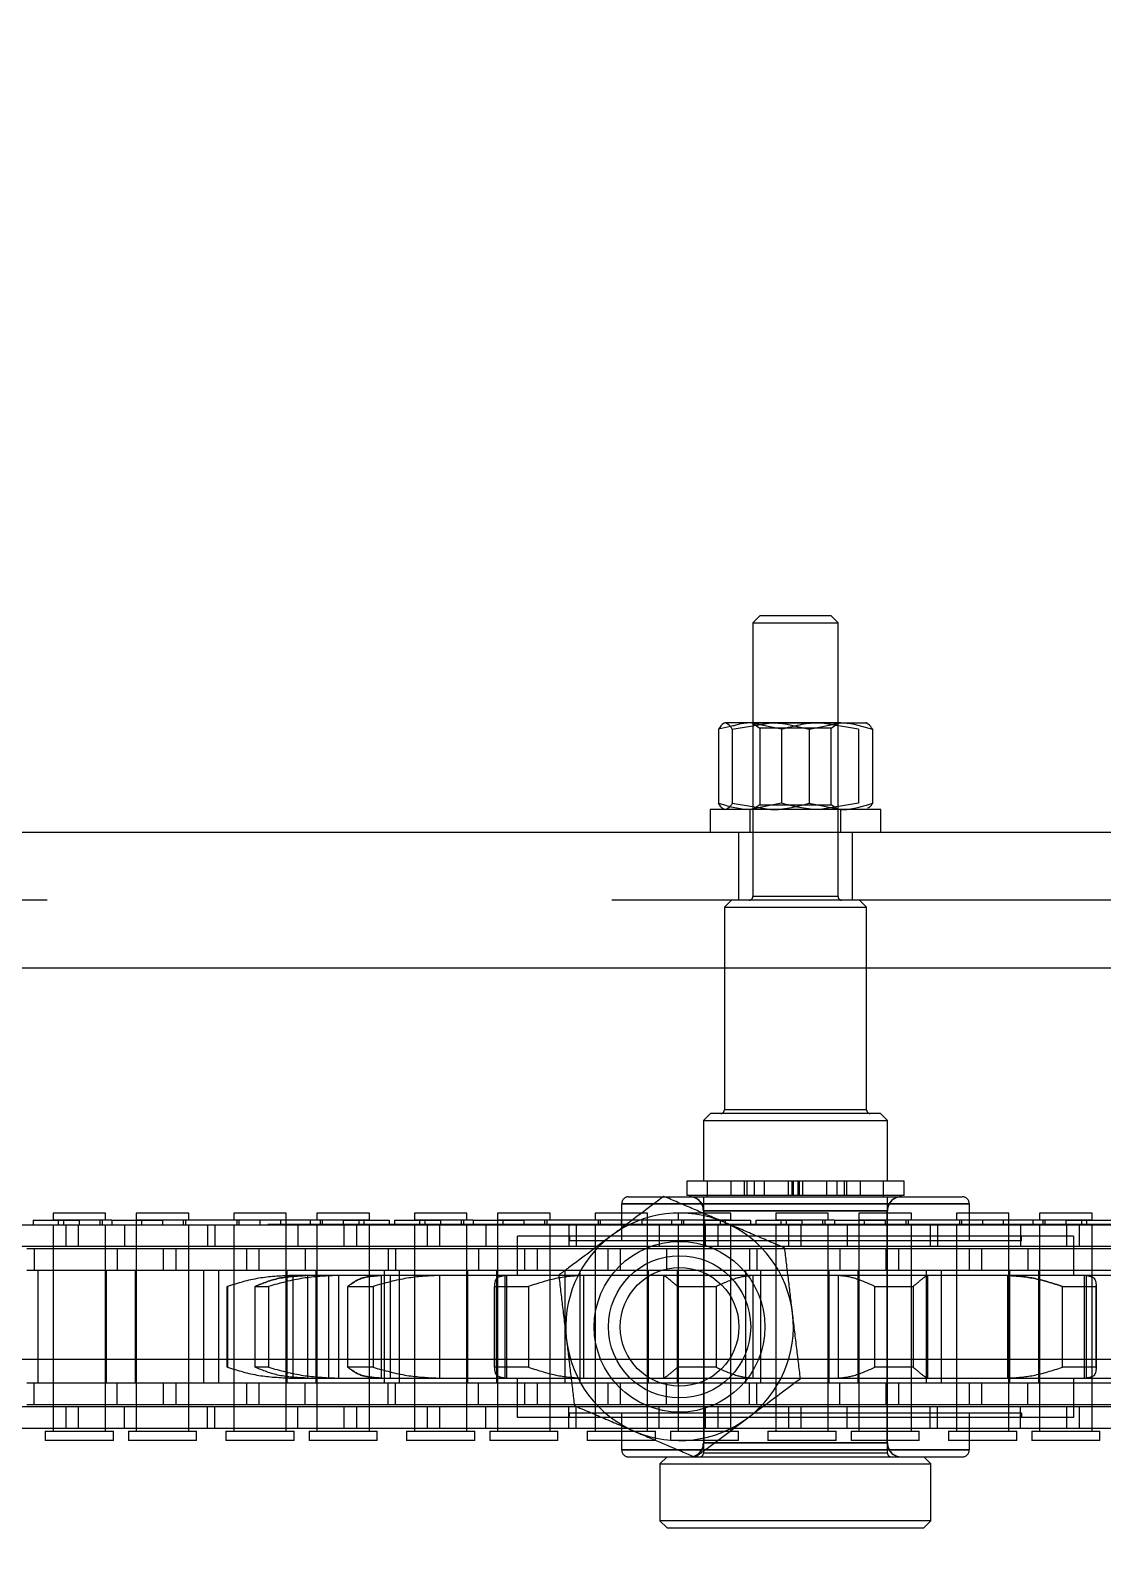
# Model space of a CAD drawing. Header units: metres. Extents: x 0 to 21025, y 0 to 14850.
# Drawn here: x 5705.9 to 5781.3, y 9285.2 to 9392.5 of the extents above; entities that cross this region are included whole.
import ezdxf

# ---------------------------------------------------------------- set-up
doc = ezdxf.new("R2010")
doc.units = ezdxf.units.M
doc.header["$LTSCALE"] = 25
doc.linetypes.add('HIDDEN2', pattern=[4.7625, 3.175, -1.5875])
for name, color, linetype in [('SL1', 8, 'Continuous'), ('SL4', 4, 'Continuous'), ('ST1', 7, 'HIDDEN2')]:
    doc.layers.add(name, color=color, linetype=linetype)

msp = doc.modelspace()

# ---------------------------------------------------------------- linework, layer by layer
at = {"layer": 'SL1'}
for radius, start, end in [(1215.5, 107.106787, 166.785047), (1170.7, 106.690475, 164.690823), (1164.35, 106.913784, 164.513299), (1158.35, 107.10294, 164.435358)]:
    msp.add_arc((6782.517, 8419.394), radius, start, end, dxfattribs=at)
at = {"layer": 'SL4'}
for p, q in [((5757.174, 9351.384), (5756.674, 9350.884)), ((5762.174, 9351.384), (5757.174, 9351.384)), ((5762.674, 9350.884), (5762.174, 9351.384)), ((5756.674, 9350.884), (5756.674, 9343.849)), ((5756.674, 9350.884), (5762.674, 9350.884)), ((5762.674, 9343.849), (5762.674, 9350.884)), ((5754.674, 9343.849), (5754.602, 9343.807)), ((5757.94, 9343.849), (5754.746, 9343.849)), ((5755.232, 9343.402), (5757.94, 9343.849)), ((5762.868, 9343.849), (5757.94, 9343.849)), ((5760.647, 9343.402), (5762.868, 9343.849)), ((5762.868, 9343.849), (5764.67, 9343.849)), ((5764.747, 9343.807), (5764.674, 9343.849)), ((5755.113, 9343.586), (5754.259, 9343.402)), ((5754.259, 9343.402), (5754.259, 9338.195)), ((5755.232, 9343.402), (5755.232, 9338.195)), ((5760.647, 9343.402), (5760.647, 9338.195)), ((5765.089, 9343.402), (5765.089, 9338.195)), ((5753.674, 9337.749), (5753.674, 9336.149)), ((5753.76, 9337.749), (5753.674, 9337.749)), ((5765.674, 9337.749), (5753.76, 9337.749)), ((5754.602, 9337.79), (5754.674, 9337.749)), ((5755.232, 9338.195), (5757.94, 9337.749)), ((5760.647, 9338.195), (5762.868, 9337.749)), ((5765.674, 9336.149), (5765.674, 9337.749)), ((6490.517, 9336.149), (5540.514, 9336.149)), ((5540.514, 9326.624), (6330.277, 9326.624))]:
    msp.add_line(p, q, dxfattribs=at)
for points, knots in [([(5754.746, 9343.849), (5754.701, 9343.842), (5754.537, 9343.817), (5754.376, 9343.577), (5754.259, 9343.402)], [0, 0, 0, 0, 0.2686336, 1, 1, 1, 1]), ([(5755.232, 9343.402), (5755.191, 9343.469), (5755.033, 9343.731), (5754.868, 9343.799), (5754.746, 9343.849)], [0, 0, 0, 0, 0.2575513, 1, 1, 1, 1]), ([(5757.94, 9343.849), (5758.004, 9343.848), (5758.918, 9343.842), (5759.814, 9343.614), (5760.647, 9343.402)], [0, 0, 0, 0, 0.07020058, 1, 1, 1, 1]), ([(5762.868, 9343.849), (5762.921, 9343.848), (5763.671, 9343.842), (5764.406, 9343.614), (5765.089, 9343.402)], [0, 0, 0, 0, 0.0702006, 1, 1, 1, 1]), ([(5765.089, 9343.402), (5765.048, 9343.469), (5764.89, 9343.731), (5764.725, 9343.799), (5764.603, 9343.849)], [0, 0, 0, 0, 0.2575513, 1, 1, 1, 1]), ([(5754.746, 9337.749), (5754.701, 9337.755), (5754.537, 9337.78), (5754.376, 9338.02), (5754.259, 9338.195)], [0, 0, 0, 0, 0.2686336, 1, 1, 1, 1]), ([(5755.232, 9338.195), (5755.191, 9338.128), (5755.033, 9337.866), (5754.868, 9337.799), (5754.746, 9337.749)], [0, 0, 0, 0, 0.2575513, 1, 1, 1, 1]), ([(5757.94, 9337.749), (5758.004, 9337.749), (5758.918, 9337.755), (5759.814, 9337.983), (5760.647, 9338.195)], [0, 0, 0, 0, 0.0702006, 1, 1, 1, 1]), ([(5762.868, 9337.749), (5762.921, 9337.749), (5763.671, 9337.755), (5764.406, 9337.983), (5765.089, 9338.195)], [0, 0, 0, 0, 0.0702006, 1, 1, 1, 1]), ([(5765.089, 9338.195), (5765.048, 9338.126), (5764.935, 9337.934), (5764.818, 9337.881), (5764.743, 9337.848)], [0, 0, 0, 0, 0.3606833, 1, 1, 1, 1])]:
    msp.add_open_spline(points, degree=3, knots=knots, dxfattribs=at)
at = {"layer": 'ST1'}
for p, q in [((5758.701, 9343.402), (5756.48, 9343.849)), ((5756.674, 9343.849), (5756.674, 9331.634)), ((5756.674, 9343.849), (5756.674, 9343.823)), ((5756.717, 9343.823), (5756.674, 9343.823)), ((5756.674, 9343.823), (5757.174, 9343.473)), ((5762.674, 9343.823), (5756.717, 9343.823)), ((5764.116, 9343.402), (5761.409, 9343.849)), ((5762.174, 9343.473), (5762.674, 9343.823)), ((5762.674, 9331.634), (5762.674, 9343.849)), ((5762.674, 9343.823), (5762.674, 9343.849)), ((5762.174, 9343.473), (5757.174, 9343.473)), ((5757.174, 9343.473), (5757.174, 9338.099)), ((5758.701, 9343.402), (5758.701, 9338.195)), ((5762.174, 9338.099), (5762.174, 9343.473)), ((5764.116, 9343.402), (5764.116, 9338.195)), ((5756.474, 9337.749), (5756.474, 9336.149)), ((5758.701, 9338.195), (5756.48, 9337.749)), ((5757.174, 9338.099), (5756.674, 9337.749)), ((5757.174, 9338.099), (5762.174, 9338.099)), ((5764.116, 9338.195), (5761.409, 9337.749)), ((5762.674, 9337.749), (5762.174, 9338.099)), ((5762.874, 9336.149), (5762.874, 9337.749)), ((5755.674, 9336.149), (5755.674, 9331.386)), ((5763.674, 9331.386), (5763.674, 9336.149)), ((6540.514, 9331.386), (5540.514, 9331.386)), ((5755.174, 9331.384), (5754.674, 9330.884)), ((5754.674, 9330.884), (5764.674, 9330.884)), ((5754.674, 9330.884), (5754.674, 9316.634)), ((5764.174, 9331.384), (5755.174, 9331.384)), ((5762.674, 9331.634), (5756.674, 9331.634)), ((5764.674, 9330.884), (5764.174, 9331.384)), ((5764.674, 9316.634), (5764.674, 9330.884)), ((5540.514, 9326.624), (6330.277, 9326.624)), ((5753.699, 9316.384), (5753.199, 9315.884)), ((5753.199, 9315.884), (5766.149, 9315.884)), ((5753.199, 9315.884), (5753.199, 9311.629)), ((5765.649, 9316.384), (5753.699, 9316.384)), ((5764.674, 9316.634), (5754.721, 9316.634)), ((5766.149, 9315.884), (5765.649, 9316.384)), ((5766.149, 9311.629), (5766.149, 9315.884)), ((5767.318, 9311.629), (5752.031, 9311.629)), ((5752.031, 9311.629), (5752.031, 9310.629)), ((5753.474, 9311.629), (5753.474, 9310.529)), ((5753.474, 9311.629), (5753.474, 9310.629)), ((5755.127, 9311.629), (5755.127, 9310.629)), ((5756.078, 9311.629), (5756.078, 9310.629)), ((5756.253, 9311.629), (5756.253, 9310.629)), ((5756.77, 9311.629), (5756.77, 9310.629)), ((5757.474, 9311.629), (5757.474, 9310.629)), ((5759.174, 9310.629), (5759.174, 9311.629)), ((5759.424, 9311.629), (5759.424, 9310.629)), ((5759.513, 9311.629), (5759.513, 9310.629)), ((5759.836, 9311.629), (5759.836, 9310.629)), ((5759.924, 9311.629), (5759.924, 9310.629)), ((5760.174, 9311.629), (5760.174, 9310.629)), ((5761.874, 9310.629), (5761.874, 9311.629)), ((5762.578, 9311.629), (5762.578, 9310.629)), ((5763.095, 9311.629), (5763.095, 9310.629)), ((5763.27, 9311.629), (5763.27, 9310.629)), ((5764.221, 9311.629), (5764.221, 9310.629)), ((5765.874, 9310.529), (5765.874, 9311.629)), ((5765.874, 9310.629), (5765.874, 9311.629)), ((5767.318, 9310.629), (5767.318, 9311.629)), ((5747.948, 9310.529), (5771.401, 9310.529)), ((5767.318, 9310.629), (5752.031, 9310.629)), ((5753.199, 9310.529), (5753.199, 9292.489)), ((5766.149, 9292.489), (5766.149, 9310.529)), ((5711.174, 9309.384), (5707.484, 9309.384)), ((5707.484, 9309.384), (5707.484, 9308.91)), ((5711.174, 9308.91), (5711.174, 9309.384)), ((5717.022, 9309.384), (5713.332, 9309.384)), ((5713.332, 9309.384), (5713.332, 9308.91)), ((5717.022, 9308.91), (5717.022, 9309.384)), ((5723.874, 9309.384), (5720.184, 9309.384)), ((5720.184, 9309.384), (5720.184, 9308.91)), ((5723.874, 9308.91), (5723.874, 9309.384)), ((5729.722, 9309.384), (5726.032, 9309.384)), ((5726.032, 9309.384), (5726.032, 9308.91)), ((5729.722, 9308.91), (5729.722, 9309.384)), ((5736.573, 9309.384), (5732.883, 9309.384)), ((5732.883, 9309.384), (5732.883, 9308.91)), ((5736.573, 9308.91), (5736.573, 9309.384)), ((5742.422, 9309.384), (5738.732, 9309.384)), ((5738.732, 9309.384), (5738.732, 9308.91)), ((5742.422, 9308.91), (5742.422, 9309.384)), ((5749.273, 9309.384), (5745.583, 9309.384)), ((5745.583, 9309.384), (5745.583, 9308.91)), ((5747.459, 9307.44), (5747.459, 9310.04)), ((5747.459, 9310.04), (5771.889, 9310.04)), ((5771.889, 9310.04), (5747.459, 9310.04)), ((5749.273, 9308.91), (5749.273, 9309.384)), ((5755.122, 9309.384), (5751.432, 9309.384)), ((5751.432, 9309.384), (5751.432, 9308.91)), ((5753.199, 9309.551), (5753.199, 9293.216)), ((5766.125, 9309.551), (5753.224, 9309.551)), ((5753.224, 9309.551), (5753.224, 9293.216)), ((5753.224, 9309.551), (5766.125, 9309.551)), ((5755.122, 9308.91), (5755.122, 9309.384)), ((5761.973, 9309.384), (5758.283, 9309.384)), ((5758.283, 9309.384), (5758.283, 9308.91)), ((5761.973, 9308.91), (5761.973, 9309.384)), ((5767.822, 9309.384), (5764.132, 9309.384)), ((5764.132, 9309.384), (5764.132, 9308.91)), ((5766.125, 9293.216), (5766.125, 9309.551)), ((5766.149, 9293.216), (5766.149, 9309.551)), ((5767.822, 9308.91), (5767.822, 9309.384)), ((5774.673, 9309.384), (5770.983, 9309.384)), ((5770.983, 9309.384), (5770.983, 9308.91)), ((5771.889, 9310.04), (5771.889, 9307.44)), ((5774.673, 9308.91), (5774.673, 9309.384)), ((5780.522, 9309.384), (5776.832, 9309.384)), ((5776.832, 9309.384), (5776.832, 9308.91)), ((5780.522, 9308.91), (5780.522, 9309.384)), ((5603.527, 9308.604), (6031.961, 9308.604)), ((5708.397, 9308.541), (5699.302, 9308.541)), ((5706.098, 9308.873), (5706.098, 9308.541)), ((5706.098, 9308.873), (5709.329, 9308.873)), ((5707.484, 9308.91), (5711.174, 9308.91)), ((5707.484, 9308.541), (5707.484, 9307.021)), ((5707.484, 9308.541), (5707.484, 9294.042)), ((5707.853, 9308.91), (5707.853, 9308.541)), ((5708.222, 9308.873), (5708.222, 9308.541)), ((5709.257, 9308.541), (5708.397, 9308.541)), ((5708.397, 9307.021), (5708.397, 9308.541)), ((5718.352, 9308.541), (5709.257, 9308.541)), ((5709.257, 9308.541), (5709.257, 9307.021)), ((5709.329, 9308.873), (5709.329, 9308.541)), ((5711.625, 9308.873), (5709.329, 9308.873)), ((5710.805, 9308.541), (5710.805, 9308.91)), ((5710.948, 9308.873), (5710.948, 9308.541)), ((5711.174, 9307.021), (5711.174, 9308.541)), ((5711.174, 9294.042), (5711.174, 9308.541)), ((5711.625, 9308.873), (5715.177, 9308.873)), ((5711.625, 9308.873), (5711.625, 9308.541)), ((5712.504, 9308.541), (5712.504, 9307.021)), ((5713.332, 9308.91), (5717.022, 9308.91)), ((5713.332, 9308.873), (5713.332, 9307.021)), ((5713.332, 9308.541), (5713.332, 9294.042)), ((5713.701, 9308.91), (5713.701, 9308.541)), ((5715.177, 9308.873), (5715.177, 9308.541)), ((5727.877, 9308.873), (5715.177, 9308.873)), ((5716.653, 9308.541), (5716.653, 9308.91)), ((5716.796, 9308.873), (5716.796, 9308.541)), ((5717.022, 9307.021), (5717.022, 9308.541)), ((5717.022, 9294.042), (5717.022, 9308.541)), ((5718.352, 9308.541), (5718.352, 9307.021)), ((5724.702, 9308.541), (5718.352, 9308.541)), ((5718.854, 9308.541), (5718.854, 9307.021)), ((5720.184, 9308.91), (5723.874, 9308.91)), ((5720.184, 9308.541), (5720.184, 9307.021)), ((5720.184, 9308.541), (5720.184, 9294.042)), ((5720.409, 9308.873), (5720.409, 9308.541)), ((5720.553, 9308.91), (5720.553, 9308.541)), ((5722.029, 9308.873), (5722.029, 9308.541)), ((5723.505, 9308.541), (5723.505, 9308.91)), ((5723.874, 9307.021), (5723.874, 9308.873)), ((5723.874, 9294.042), (5723.874, 9308.541)), ((5724.702, 9308.541), (5724.702, 9307.021)), ((5733.797, 9308.541), (5724.702, 9308.541)), ((5725.581, 9308.541), (5725.581, 9308.873)), ((5726.032, 9308.91), (5729.722, 9308.91)), ((5726.032, 9308.541), (5726.032, 9307.021)), ((5726.032, 9308.541), (5726.032, 9294.042)), ((5726.258, 9308.873), (5726.258, 9308.541)), ((5726.401, 9308.91), (5726.401, 9308.541)), ((5727.877, 9308.873), (5727.877, 9308.541)), ((5727.877, 9308.873), (5731.107, 9308.873)), ((5727.949, 9307.021), (5727.949, 9308.541)), ((5728.808, 9308.541), (5728.808, 9307.021)), ((5728.984, 9308.873), (5728.984, 9308.541)), ((5729.353, 9308.541), (5729.353, 9308.91)), ((5729.722, 9307.021), (5729.722, 9308.541)), ((5729.722, 9294.042), (5729.722, 9308.541)), ((5731.107, 9308.873), (5731.107, 9308.541)), ((5731.498, 9308.873), (5731.498, 9308.541)), ((5731.498, 9308.873), (5734.728, 9308.873)), ((5732.883, 9308.91), (5736.573, 9308.91)), ((5732.883, 9308.541), (5732.883, 9307.021)), ((5732.883, 9308.541), (5732.883, 9294.042)), ((5733.252, 9308.91), (5733.252, 9308.541)), ((5733.621, 9308.873), (5733.621, 9308.541)), ((5734.657, 9308.541), (5733.797, 9308.541)), ((5733.797, 9307.021), (5733.797, 9308.541)), ((5743.752, 9308.541), (5734.657, 9308.541)), ((5734.657, 9308.541), (5734.657, 9307.021)), ((5734.728, 9308.873), (5734.728, 9308.541)), ((5737.025, 9308.873), (5734.728, 9308.873)), ((5736.204, 9308.541), (5736.204, 9308.91)), ((5736.348, 9308.873), (5736.348, 9308.541)), ((5736.573, 9307.021), (5736.573, 9308.541)), ((5736.573, 9294.042), (5736.573, 9308.541)), ((5737.025, 9308.873), (5740.577, 9308.873)), ((5737.025, 9308.873), (5737.025, 9308.541)), ((5737.903, 9308.541), (5737.903, 9307.021)), ((5738.732, 9308.91), (5742.422, 9308.91)), ((5738.732, 9308.873), (5738.732, 9307.021)), ((5738.732, 9308.541), (5738.732, 9294.042)), ((5739.101, 9308.91), (5739.101, 9308.541)), ((5740.577, 9308.873), (5740.577, 9308.541)), ((5753.277, 9308.873), (5740.577, 9308.873)), ((5742.053, 9308.541), (5742.053, 9308.91)), ((5742.196, 9308.873), (5742.196, 9308.541)), ((5742.422, 9307.021), (5742.422, 9308.541)), ((5742.422, 9294.042), (5742.422, 9308.541)), ((5743.752, 9308.541), (5743.752, 9307.021)), ((5750.102, 9308.541), (5743.752, 9308.541)), ((5744.253, 9308.541), (5744.253, 9307.021)), ((5745.583, 9308.91), (5749.273, 9308.91)), ((5745.583, 9308.541), (5745.583, 9307.021)), ((5745.583, 9308.541), (5745.583, 9294.042)), ((5745.809, 9308.873), (5745.809, 9308.541)), ((5745.952, 9308.91), (5745.952, 9308.541)), ((5747.428, 9308.873), (5747.428, 9308.541)), ((5748.904, 9308.541), (5748.904, 9308.91)), ((5749.273, 9307.021), (5749.273, 9308.873)), ((5749.273, 9294.042), (5749.273, 9308.541)), ((5750.102, 9308.541), (5750.102, 9307.021)), ((5759.197, 9308.541), (5750.102, 9308.541)), ((5750.98, 9308.541), (5750.98, 9308.873)), ((5751.432, 9308.91), (5755.122, 9308.91)), ((5751.432, 9308.541), (5751.432, 9307.021)), ((5751.432, 9308.541), (5751.432, 9294.042)), ((5751.658, 9308.873), (5751.658, 9308.541)), ((5751.801, 9308.91), (5751.801, 9308.541)), ((5753.277, 9308.873), (5753.277, 9308.541)), ((5753.277, 9308.873), (5756.507, 9308.873)), ((5753.348, 9307.021), (5753.348, 9308.541)), ((5754.208, 9308.541), (5754.208, 9307.021)), ((5754.384, 9308.873), (5754.384, 9308.541)), ((5754.753, 9308.541), (5754.753, 9308.91)), ((5755.122, 9307.021), (5755.122, 9308.541)), ((5755.122, 9294.042), (5755.122, 9308.541)), ((5756.507, 9308.873), (5756.507, 9308.541)), ((5756.898, 9308.873), (5756.898, 9308.541)), ((5756.898, 9308.873), (5760.128, 9308.873)), ((5758.283, 9308.91), (5761.973, 9308.91)), ((5758.283, 9308.541), (5758.283, 9307.021)), ((5758.283, 9308.541), (5758.283, 9294.042)), ((5758.652, 9308.91), (5758.652, 9308.541)), ((5759.021, 9308.873), (5759.021, 9308.541)), ((5760.057, 9308.541), (5759.197, 9308.541)), ((5759.197, 9307.021), (5759.197, 9308.541)), ((5769.152, 9308.541), (5760.057, 9308.541)), ((5760.057, 9308.541), (5760.057, 9307.021)), ((5760.128, 9308.873), (5760.128, 9308.541)), ((5762.425, 9308.873), (5760.128, 9308.873)), ((5761.604, 9308.541), (5761.604, 9308.91)), ((5761.747, 9308.873), (5761.747, 9308.541)), ((5761.973, 9307.021), (5761.973, 9308.541)), ((5761.973, 9294.042), (5761.973, 9308.541)), ((5762.425, 9308.873), (5765.977, 9308.873)), ((5762.425, 9308.873), (5762.425, 9308.541)), ((5763.303, 9308.541), (5763.303, 9307.021)), ((5764.132, 9308.91), (5767.822, 9308.91)), ((5764.132, 9308.873), (5764.132, 9307.021)), ((5764.132, 9308.541), (5764.132, 9294.042)), ((5764.501, 9308.91), (5764.501, 9308.541)), ((5765.977, 9308.873), (5765.977, 9308.541)), ((5778.677, 9308.873), (5765.977, 9308.873)), ((5767.453, 9308.541), (5767.453, 9308.91)), ((5767.596, 9308.873), (5767.596, 9308.541)), ((5767.822, 9307.021), (5767.822, 9308.541)), ((5767.822, 9294.042), (5767.822, 9308.541)), ((5769.152, 9308.541), (5769.152, 9307.021)), ((5775.502, 9308.541), (5769.152, 9308.541)), ((5769.653, 9308.541), (5769.653, 9307.021)), ((5770.983, 9308.91), (5774.673, 9308.91)), ((5770.983, 9308.541), (5770.983, 9307.021)), ((5770.983, 9308.541), (5770.983, 9294.042)), ((5771.209, 9308.873), (5771.209, 9308.541)), ((5771.352, 9308.91), (5771.352, 9308.541)), ((5772.828, 9308.873), (5772.828, 9308.541)), ((5774.304, 9308.541), (5774.304, 9308.91)), ((5774.673, 9307.021), (5774.673, 9308.873)), ((5774.673, 9294.042), (5774.673, 9308.541)), ((5775.502, 9308.541), (5775.502, 9307.021)), ((5784.597, 9308.541), (5775.502, 9308.541)), ((5776.38, 9308.541), (5776.38, 9308.873)), ((5776.832, 9308.91), (5780.522, 9308.91)), ((5776.832, 9308.541), (5776.832, 9307.021)), ((5776.832, 9308.541), (5776.832, 9294.042)), ((5777.058, 9308.873), (5777.058, 9308.541)), ((5777.201, 9308.91), (5777.201, 9308.541)), ((5778.677, 9308.873), (5778.677, 9308.541)), ((5778.677, 9308.873), (5781.907, 9308.873)), ((5778.748, 9307.021), (5778.748, 9308.541)), ((5779.608, 9308.541), (5779.608, 9307.021)), ((5779.784, 9308.873), (5779.784, 9308.541)), ((5780.153, 9308.541), (5780.153, 9308.91)), ((5780.522, 9307.021), (5780.522, 9308.541)), ((5780.522, 9294.042), (5780.522, 9308.541)), ((5779.218, 9307.759), (5740.13, 9307.759)), ((5740.13, 9304.989), (5740.13, 9307.759)), ((5743.795, 9307.759), (5743.795, 9307.44)), ((5775.554, 9307.44), (5743.795, 9307.44)), ((5775.554, 9307.44), (5775.554, 9307.759)), ((5779.218, 9307.759), (5779.218, 9304.989)), ((5708.397, 9307.021), (5699.302, 9307.021)), ((5712.002, 9306.869), (5705.652, 9306.869)), ((5706.154, 9306.869), (5706.154, 9305.349)), ((5707.484, 9306.869), (5707.484, 9305.349)), ((5709.257, 9307.021), (5708.397, 9307.021)), ((5718.352, 9307.021), (5709.257, 9307.021)), ((5711.174, 9305.349), (5711.174, 9306.869)), ((5712.002, 9306.869), (5712.002, 9305.349)), ((5721.097, 9306.869), (5712.002, 9306.869)), ((5713.332, 9306.869), (5713.332, 9305.349)), ((5715.249, 9305.349), (5715.249, 9306.869)), ((5716.109, 9306.869), (5716.109, 9305.349)), ((5717.022, 9305.349), (5717.022, 9306.869)), ((5724.702, 9307.021), (5718.352, 9307.021)), ((5720.184, 9306.869), (5720.184, 9305.349)), ((5721.957, 9306.869), (5721.097, 9306.869)), ((5721.097, 9305.349), (5721.097, 9306.869)), ((5731.052, 9306.869), (5721.957, 9306.869)), ((5721.957, 9306.869), (5721.957, 9305.349)), ((5723.874, 9305.349), (5723.874, 9306.869)), ((5733.797, 9307.021), (5724.702, 9307.021)), ((5725.204, 9306.869), (5725.204, 9305.349)), ((5726.032, 9306.869), (5726.032, 9305.349)), ((5729.722, 9305.349), (5729.722, 9306.869)), ((5731.052, 9306.869), (5731.052, 9305.349)), ((5737.402, 9306.869), (5731.052, 9306.869)), ((5731.554, 9306.869), (5731.554, 9305.349)), ((5732.883, 9306.869), (5732.883, 9305.349)), ((5734.657, 9307.021), (5733.797, 9307.021)), ((5743.752, 9307.021), (5734.657, 9307.021)), ((5736.573, 9305.349), (5736.573, 9306.869)), ((5737.402, 9306.869), (5737.402, 9305.349)), ((5746.497, 9306.869), (5737.402, 9306.869)), ((5738.732, 9306.869), (5738.732, 9305.349)), ((5740.649, 9305.349), (5740.649, 9306.869)), ((5741.508, 9306.869), (5741.508, 9305.349)), ((5742.422, 9305.349), (5742.422, 9306.869)), ((5750.102, 9307.021), (5743.752, 9307.021)), ((5745.583, 9306.869), (5745.583, 9305.349)), ((5747.357, 9306.869), (5746.497, 9306.869)), ((5746.497, 9305.349), (5746.497, 9306.869)), ((5756.452, 9306.869), (5747.357, 9306.869)), ((5747.357, 9306.869), (5747.357, 9305.349)), ((5749.273, 9305.349), (5749.273, 9306.869)), ((5759.197, 9307.021), (5750.102, 9307.021)), ((5750.603, 9306.869), (5750.603, 9305.349)), ((5751.432, 9306.869), (5751.432, 9305.349)), ((5755.122, 9305.349), (5755.122, 9306.869)), ((5756.452, 9306.869), (5756.452, 9305.349)), ((5762.802, 9306.869), (5756.452, 9306.869)), ((5756.953, 9306.869), (5756.953, 9305.349)), ((5758.283, 9306.869), (5758.283, 9305.349)), ((5760.057, 9307.021), (5759.197, 9307.021)), ((5769.152, 9307.021), (5760.057, 9307.021)), ((5761.973, 9305.349), (5761.973, 9306.869)), ((5762.802, 9306.869), (5762.802, 9305.349)), ((5771.897, 9306.869), (5762.802, 9306.869)), ((5764.132, 9306.869), (5764.132, 9305.349)), ((5766.048, 9305.349), (5766.048, 9306.869)), ((5766.908, 9306.869), (5766.908, 9305.349)), ((5767.822, 9305.349), (5767.822, 9306.869)), ((5775.502, 9307.021), (5769.152, 9307.021)), ((5770.983, 9306.869), (5770.983, 9305.349)), ((5772.757, 9306.869), (5771.897, 9306.869)), ((5771.897, 9305.349), (5771.897, 9306.869)), ((5781.852, 9306.869), (5772.757, 9306.869)), ((5772.757, 9306.869), (5772.757, 9305.349)), ((5774.673, 9305.349), (5774.673, 9306.869)), ((5784.597, 9307.021), (5775.502, 9307.021)), ((5776.003, 9306.869), (5776.003, 9305.349)), ((5776.832, 9306.869), (5776.832, 9305.349)), ((5780.522, 9305.349), (5780.522, 9306.869)), ((5712.002, 9305.349), (5705.652, 9305.349)), ((5706.437, 9297.419), (5706.437, 9305.349)), ((5707.484, 9305.349), (5707.484, 9297.419)), ((5711.174, 9297.419), (5711.174, 9305.349)), ((5711.217, 9305.349), (5711.217, 9297.419)), ((5721.097, 9305.349), (5712.002, 9305.349)), ((5713.289, 9297.419), (5713.289, 9305.349)), ((5713.332, 9305.349), (5713.332, 9297.419)), ((5717.022, 9297.419), (5717.022, 9305.349)), ((5718.069, 9305.349), (5718.069, 9297.419)), ((5719.137, 9297.419), (5719.137, 9305.349)), ((5720.184, 9305.349), (5720.184, 9297.419)), ((5721.957, 9305.349), (5721.097, 9305.349)), ((5731.052, 9305.349), (5721.957, 9305.349)), ((5723.874, 9297.419), (5723.874, 9305.349)), ((5723.917, 9305.349), (5723.917, 9297.419)), ((5725.989, 9297.419), (5725.989, 9305.349)), ((5726.032, 9305.349), (5726.032, 9297.419)), ((5729.722, 9297.419), (5729.722, 9305.349)), ((5730.769, 9305.349), (5730.769, 9297.419)), ((5737.402, 9305.349), (5731.052, 9305.349)), ((5731.837, 9297.419), (5731.837, 9305.349)), ((5732.883, 9305.349), (5732.883, 9297.419)), ((5736.573, 9297.419), (5736.573, 9305.349)), ((5736.617, 9305.349), (5736.617, 9297.419)), ((5746.497, 9305.349), (5737.402, 9305.349)), ((5738.689, 9297.419), (5738.689, 9305.349)), ((5738.732, 9305.349), (5738.732, 9297.419)), ((5742.422, 9297.419), (5742.422, 9305.349)), ((5743.468, 9305.349), (5743.468, 9297.419)), ((5744.537, 9297.419), (5744.537, 9305.349)), ((5745.583, 9305.349), (5745.583, 9297.419)), ((5747.357, 9305.349), (5746.497, 9305.349)), ((5756.452, 9305.349), (5747.357, 9305.349)), ((5749.273, 9297.419), (5749.273, 9305.349)), ((5749.317, 9305.349), (5749.317, 9297.419)), ((5751.388, 9297.419), (5751.388, 9305.349)), ((5751.432, 9305.349), (5751.432, 9297.419)), ((5755.122, 9297.419), (5755.122, 9305.349)), ((5756.168, 9305.349), (5756.168, 9297.419)), ((5762.802, 9305.349), (5756.452, 9305.349)), ((5757.237, 9297.419), (5757.237, 9305.349)), ((5758.283, 9305.349), (5758.283, 9297.419)), ((5761.973, 9297.419), (5761.973, 9305.349)), ((5762.017, 9305.349), (5762.017, 9297.419)), ((5771.897, 9305.349), (5762.802, 9305.349)), ((5764.088, 9297.419), (5764.088, 9305.349)), ((5764.132, 9305.349), (5764.132, 9297.419)), ((5767.822, 9297.419), (5767.822, 9305.349)), ((5768.868, 9305.349), (5768.868, 9297.419)), ((5769.937, 9297.419), (5769.937, 9305.349)), ((5770.983, 9305.349), (5770.983, 9297.419)), ((5772.757, 9305.349), (5771.897, 9305.349)), ((5781.852, 9305.349), (5772.757, 9305.349)), ((5774.673, 9297.419), (5774.673, 9305.349)), ((5774.717, 9305.349), (5774.717, 9297.419)), ((5776.788, 9297.419), (5776.788, 9305.349)), ((5776.832, 9305.349), (5776.832, 9297.419)), ((5780.522, 9297.419), (5780.522, 9305.349)), ((5719.734, 9304.227), (5719.758, 9304.227)), ((5719.734, 9298.541), (5719.734, 9304.227)), ((5719.758, 9304.227), (5719.758, 9298.541)), ((5721.696, 9304.227), (5722.634, 9304.227)), ((5721.696, 9298.541), (5721.696, 9304.227)), ((5722.634, 9304.227), (5722.634, 9298.541)), ((5723.587, 9304.98), (5724.067, 9304.989)), ((5724.208, 9304.989), (5724.067, 9304.989)), ((5724.334, 9304.989), (5724.208, 9304.989)), ((5724.334, 9304.989), (5724.334, 9297.779)), ((5725.264, 9304.989), (5724.334, 9304.989)), ((5727.429, 9304.989), (5725.264, 9304.989)), ((5725.373, 9304.989), (5725.373, 9297.779)), ((5726.871, 9297.779), (5726.871, 9304.989)), ((5727.557, 9304.989), (5727.429, 9304.989)), ((5727.557, 9304.989), (5727.557, 9297.779)), ((5730.471, 9304.989), (5727.557, 9304.989)), ((5728.215, 9304.227), (5729.978, 9304.227)), ((5728.215, 9298.541), (5728.215, 9304.227)), ((5729.978, 9304.227), (5729.978, 9298.541)), ((5734.54, 9304.989), (5730.471, 9304.989)), ((5730.549, 9304.989), (5730.549, 9297.779)), ((5731.218, 9297.779), (5731.218, 9304.989)), ((5734.655, 9304.989), (5734.54, 9304.989)), ((5734.655, 9304.989), (5734.655, 9297.779)), ((5739.2, 9304.989), (5734.655, 9304.989)), ((5738.526, 9304.284), (5738.526, 9298.483)), ((5738.528, 9304.227), (5740.904, 9304.227)), ((5738.528, 9298.541), (5738.528, 9304.227)), ((5744.682, 9304.989), (5739.2, 9304.989)), ((5739.238, 9304.989), (5739.238, 9297.779)), ((5739.388, 9297.779), (5739.388, 9304.989)), ((5740.904, 9304.227), (5740.904, 9298.541)), ((5744.77, 9304.989), (5744.682, 9304.989)), ((5744.77, 9304.989), (5744.77, 9297.779)), ((5750.392, 9304.989), (5744.77, 9304.989)), ((5750.392, 9304.989), (5750.392, 9297.779)), ((5750.399, 9304.989), (5750.392, 9304.989)), ((5756.632, 9304.989), (5750.399, 9304.989)), ((5751.392, 9304.227), (5754.093, 9304.227)), ((5751.392, 9298.541), (5751.392, 9304.227)), ((5754.093, 9304.227), (5754.093, 9298.541)), ((5756.682, 9304.989), (5756.632, 9304.989)), ((5756.682, 9304.989), (5756.682, 9297.779)), ((5762.666, 9304.989), (5756.682, 9304.989)), ((5762.666, 9304.989), (5762.666, 9297.779)), ((5762.716, 9304.989), (5762.666, 9304.989)), ((5768.95, 9304.989), (5762.716, 9304.989)), ((5765.255, 9298.541), (5765.255, 9304.227)), ((5765.255, 9304.227), (5767.956, 9304.227)), ((5767.956, 9304.227), (5767.956, 9298.541)), ((5768.956, 9304.989), (5768.95, 9304.989)), ((5768.956, 9304.989), (5768.956, 9297.779)), ((5774.579, 9304.989), (5768.956, 9304.989)), ((5774.579, 9304.989), (5774.579, 9297.779)), ((5774.667, 9304.989), (5774.579, 9304.989)), ((5780.148, 9304.989), (5774.667, 9304.989)), ((5778.445, 9304.227), (5780.82, 9304.227)), ((5778.445, 9298.541), (5778.445, 9304.227)), ((5779.96, 9304.989), (5779.96, 9297.779)), ((5780.11, 9304.989), (5780.11, 9297.779)), ((5784.694, 9304.989), (5780.148, 9304.989)), ((5780.82, 9304.227), (5780.82, 9298.541)), ((5780.822, 9298.483), (5780.822, 9304.284)), ((6020.819, 9299.079), (5603.527, 9299.079)), ((5719.758, 9298.541), (5719.734, 9298.541)), ((5722.634, 9298.541), (5721.696, 9298.541)), ((5724.067, 9297.779), (5724.208, 9297.779)), ((5724.208, 9297.779), (5724.334, 9297.779)), ((5724.334, 9297.779), (5725.264, 9297.779)), ((5725.264, 9297.779), (5727.429, 9297.779)), ((5727.429, 9297.779), (5727.557, 9297.779)), ((5727.557, 9297.779), (5730.471, 9297.779)), ((5729.978, 9298.541), (5728.215, 9298.541)), ((5730.471, 9297.779), (5734.54, 9297.779)), ((5734.54, 9297.779), (5734.655, 9297.779)), ((5734.655, 9297.779), (5739.2, 9297.779)), ((5740.904, 9298.541), (5738.528, 9298.541)), ((5739.2, 9297.779), (5744.682, 9297.779)), ((5740.13, 9295.009), (5740.13, 9297.779)), ((5744.682, 9297.779), (5744.77, 9297.779)), ((5744.77, 9297.779), (5750.392, 9297.779)), ((5750.392, 9297.779), (5750.399, 9297.779)), ((5750.399, 9297.779), (5756.632, 9297.779)), ((5754.093, 9298.541), (5751.392, 9298.541)), ((5756.632, 9297.779), (5756.682, 9297.779)), ((5756.682, 9297.779), (5762.666, 9297.779)), ((5762.666, 9297.779), (5762.716, 9297.779)), ((5762.716, 9297.779), (5768.95, 9297.779)), ((5767.956, 9298.541), (5765.255, 9298.541)), ((5768.95, 9297.779), (5768.956, 9297.779)), ((5768.956, 9297.779), (5774.579, 9297.779)), ((5774.579, 9297.779), (5774.667, 9297.779)), ((5774.667, 9297.779), (5780.148, 9297.779)), ((5780.82, 9298.541), (5778.445, 9298.541)), ((5779.218, 9297.779), (5779.218, 9295.009)), ((5780.148, 9297.779), (5784.694, 9297.779)), ((5712.002, 9297.419), (5705.652, 9297.419)), ((5706.154, 9295.899), (5706.154, 9297.419)), ((5707.484, 9297.419), (5707.484, 9295.899)), ((5711.174, 9295.899), (5711.174, 9297.419)), ((5712.002, 9295.899), (5712.002, 9297.419)), ((5721.097, 9297.419), (5712.002, 9297.419)), ((5713.332, 9297.419), (5713.332, 9295.899)), ((5715.249, 9295.899), (5715.249, 9297.419)), ((5716.109, 9297.419), (5716.109, 9295.899)), ((5717.022, 9295.899), (5717.022, 9297.419)), ((5720.184, 9297.419), (5720.184, 9295.899)), ((5721.957, 9297.419), (5721.097, 9297.419)), ((5721.097, 9295.899), (5721.097, 9297.419)), ((5731.052, 9297.419), (5721.957, 9297.419)), ((5721.957, 9297.419), (5721.957, 9295.899)), ((5723.874, 9295.899), (5723.874, 9297.419)), ((5725.204, 9295.899), (5725.204, 9297.419)), ((5726.032, 9297.419), (5726.032, 9295.899)), ((5729.722, 9295.899), (5729.722, 9297.419)), ((5731.052, 9295.899), (5731.052, 9297.419)), ((5737.402, 9297.419), (5731.052, 9297.419)), ((5731.554, 9295.899), (5731.554, 9297.419)), ((5732.883, 9297.419), (5732.883, 9295.899)), ((5736.573, 9295.899), (5736.573, 9297.419)), ((5737.402, 9295.899), (5737.402, 9297.419)), ((5746.497, 9297.419), (5737.402, 9297.419)), ((5738.732, 9297.419), (5738.732, 9295.899)), ((5740.649, 9295.899), (5740.649, 9297.419)), ((5741.508, 9297.419), (5741.508, 9295.899)), ((5742.422, 9295.899), (5742.422, 9297.419)), ((5745.583, 9297.419), (5745.583, 9295.899)), ((5747.357, 9297.419), (5746.497, 9297.419)), ((5746.497, 9295.899), (5746.497, 9297.419)), ((5756.452, 9297.419), (5747.357, 9297.419)), ((5747.357, 9297.419), (5747.357, 9295.899)), ((5749.273, 9295.899), (5749.273, 9297.419)), ((5750.603, 9295.899), (5750.603, 9297.419)), ((5751.432, 9297.419), (5751.432, 9295.899)), ((5755.122, 9295.899), (5755.122, 9297.419)), ((5756.452, 9295.899), (5756.452, 9297.419)), ((5762.802, 9297.419), (5756.452, 9297.419)), ((5756.953, 9295.899), (5756.953, 9297.419)), ((5758.283, 9297.419), (5758.283, 9295.899)), ((5761.973, 9295.899), (5761.973, 9297.419)), ((5762.802, 9295.899), (5762.802, 9297.419)), ((5771.897, 9297.419), (5762.802, 9297.419)), ((5764.132, 9297.419), (5764.132, 9295.899)), ((5766.048, 9295.899), (5766.048, 9297.419)), ((5766.908, 9297.419), (5766.908, 9295.899)), ((5767.822, 9295.899), (5767.822, 9297.419)), ((5770.983, 9297.419), (5770.983, 9295.899)), ((5772.757, 9297.419), (5771.897, 9297.419)), ((5771.897, 9295.899), (5771.897, 9297.419)), ((5781.852, 9297.419), (5772.757, 9297.419)), ((5772.757, 9297.419), (5772.757, 9295.899)), ((5774.673, 9295.899), (5774.673, 9297.419)), ((5776.003, 9295.899), (5776.003, 9297.419)), ((5776.832, 9297.419), (5776.832, 9295.899)), ((5780.522, 9295.899), (5780.522, 9297.419)), ((5708.397, 9295.747), (5699.302, 9295.747)), ((5712.002, 9295.899), (5705.652, 9295.899)), ((5707.484, 9295.747), (5707.484, 9294.227)), ((5709.257, 9295.747), (5708.397, 9295.747)), ((5708.397, 9294.227), (5708.397, 9295.747)), ((5718.352, 9295.747), (5709.257, 9295.747)), ((5709.257, 9295.747), (5709.257, 9294.227)), ((5711.174, 9294.227), (5711.174, 9295.747)), ((5721.097, 9295.899), (5712.002, 9295.899)), ((5712.504, 9294.227), (5712.504, 9295.747)), ((5713.332, 9295.747), (5713.332, 9294.227)), ((5717.022, 9294.227), (5717.022, 9295.747)), ((5718.352, 9294.227), (5718.352, 9295.747)), ((5724.702, 9295.747), (5718.352, 9295.747)), ((5718.854, 9294.227), (5718.854, 9295.747)), ((5720.184, 9295.747), (5720.184, 9294.227)), ((5721.957, 9295.899), (5721.097, 9295.899)), ((5731.052, 9295.899), (5721.957, 9295.899)), ((5723.874, 9294.227), (5723.874, 9295.747)), ((5724.702, 9294.227), (5724.702, 9295.747)), ((5733.797, 9295.747), (5724.702, 9295.747)), ((5726.032, 9295.747), (5726.032, 9294.227)), ((5727.949, 9294.227), (5727.949, 9295.747)), ((5728.808, 9295.747), (5728.808, 9294.227)), ((5729.722, 9294.227), (5729.722, 9295.747)), ((5737.402, 9295.899), (5731.052, 9295.899)), ((5732.883, 9295.747), (5732.883, 9294.227)), ((5734.657, 9295.747), (5733.797, 9295.747)), ((5733.797, 9294.227), (5733.797, 9295.747)), ((5743.752, 9295.747), (5734.657, 9295.747)), ((5734.657, 9295.747), (5734.657, 9294.227)), ((5736.573, 9294.227), (5736.573, 9295.747)), ((5746.497, 9295.899), (5737.402, 9295.899)), ((5737.903, 9294.227), (5737.903, 9295.747)), ((5738.732, 9295.747), (5738.732, 9294.227)), ((5742.422, 9294.227), (5742.422, 9295.747)), ((5743.752, 9294.227), (5743.752, 9295.747)), ((5750.102, 9295.747), (5743.752, 9295.747)), ((5744.253, 9294.227), (5744.253, 9295.747)), ((5745.583, 9295.747), (5745.583, 9294.227)), ((5747.357, 9295.899), (5746.497, 9295.899)), ((5756.452, 9295.899), (5747.357, 9295.899)), ((5749.273, 9294.227), (5749.273, 9295.747)), ((5750.102, 9294.227), (5750.102, 9295.747)), ((5759.197, 9295.747), (5750.102, 9295.747)), ((5751.432, 9295.747), (5751.432, 9294.227)), ((5753.348, 9294.227), (5753.348, 9295.747)), ((5754.208, 9295.747), (5754.208, 9294.227)), ((5755.122, 9294.227), (5755.122, 9295.747)), ((5762.802, 9295.899), (5756.452, 9295.899)), ((5758.283, 9295.747), (5758.283, 9294.227)), ((5760.057, 9295.747), (5759.197, 9295.747)), ((5759.197, 9294.227), (5759.197, 9295.747)), ((5769.152, 9295.747), (5760.057, 9295.747)), ((5760.057, 9295.747), (5760.057, 9294.227)), ((5761.973, 9294.227), (5761.973, 9295.747)), ((5771.897, 9295.899), (5762.802, 9295.899)), ((5763.303, 9294.227), (5763.303, 9295.747)), ((5764.132, 9295.747), (5764.132, 9294.227)), ((5767.822, 9294.227), (5767.822, 9295.747)), ((5769.152, 9294.227), (5769.152, 9295.747)), ((5775.502, 9295.747), (5769.152, 9295.747)), ((5769.653, 9294.227), (5769.653, 9295.747)), ((5770.983, 9295.747), (5770.983, 9294.227)), ((5772.757, 9295.899), (5771.897, 9295.899)), ((5781.852, 9295.899), (5772.757, 9295.899)), ((5774.673, 9294.227), (5774.673, 9295.747)), ((5775.502, 9294.227), (5775.502, 9295.747)), ((5784.597, 9295.747), (5775.502, 9295.747)), ((5776.832, 9295.747), (5776.832, 9294.227)), ((5778.748, 9294.227), (5778.748, 9295.747)), ((5779.608, 9295.747), (5779.608, 9294.227)), ((5780.522, 9294.227), (5780.522, 9295.747)), ((5779.218, 9295.009), (5740.13, 9295.009)), ((5743.795, 9295.327), (5775.554, 9295.327)), ((5743.795, 9295.009), (5743.795, 9295.327)), ((5747.459, 9292.727), (5747.459, 9295.327)), ((5771.889, 9295.327), (5771.889, 9292.727)), ((5775.554, 9295.327), (5775.554, 9295.009)), ((5708.397, 9294.227), (5699.302, 9294.227)), ((5706.93, 9294.042), (5711.727, 9294.042)), ((5706.93, 9294.042), (5706.93, 9293.384)), ((5711.727, 9293.384), (5706.93, 9293.384)), ((5709.257, 9294.227), (5708.397, 9294.227)), ((5718.352, 9294.227), (5709.257, 9294.227)), ((5711.727, 9293.384), (5711.727, 9294.042)), ((5712.778, 9294.042), (5717.575, 9294.042)), ((5712.778, 9294.042), (5712.778, 9293.384)), ((5717.575, 9293.384), (5712.778, 9293.384)), ((5717.575, 9293.384), (5717.575, 9294.042)), ((5724.702, 9294.227), (5718.352, 9294.227)), ((5719.63, 9294.042), (5724.427, 9294.042)), ((5719.63, 9294.042), (5719.63, 9293.384)), ((5724.427, 9293.384), (5719.63, 9293.384)), ((5724.427, 9293.384), (5724.427, 9294.042)), ((5733.797, 9294.227), (5724.702, 9294.227)), ((5725.478, 9294.042), (5730.275, 9294.042)), ((5725.478, 9294.042), (5725.478, 9293.384)), ((5730.275, 9293.384), (5725.478, 9293.384)), ((5730.275, 9293.384), (5730.275, 9294.042)), ((5732.33, 9294.042), (5737.127, 9294.042)), ((5732.33, 9294.042), (5732.33, 9293.384)), ((5737.127, 9293.384), (5732.33, 9293.384)), ((5734.657, 9294.227), (5733.797, 9294.227)), ((5743.752, 9294.227), (5734.657, 9294.227)), ((5737.127, 9293.384), (5737.127, 9294.042)), ((5738.178, 9294.042), (5742.975, 9294.042)), ((5738.178, 9294.042), (5738.178, 9293.384)), ((5742.975, 9293.384), (5738.178, 9293.384)), ((5742.975, 9293.384), (5742.975, 9294.042)), ((5750.102, 9294.227), (5743.752, 9294.227)), ((5745.03, 9294.042), (5749.827, 9294.042)), ((5745.03, 9294.042), (5745.03, 9293.384)), ((5749.827, 9293.384), (5745.03, 9293.384)), ((5749.827, 9293.384), (5749.827, 9294.042)), ((5759.197, 9294.227), (5750.102, 9294.227)), ((5750.878, 9294.042), (5755.675, 9294.042)), ((5750.878, 9294.042), (5750.878, 9293.384)), ((5755.675, 9293.384), (5750.878, 9293.384)), ((5755.675, 9293.384), (5755.675, 9294.042)), ((5757.73, 9294.042), (5762.527, 9294.042)), ((5757.73, 9294.042), (5757.73, 9293.384)), ((5762.527, 9293.384), (5757.73, 9293.384)), ((5760.057, 9294.227), (5759.197, 9294.227)), ((5769.152, 9294.227), (5760.057, 9294.227)), ((5762.527, 9293.384), (5762.527, 9294.042)), ((5763.578, 9294.042), (5768.375, 9294.042)), ((5763.578, 9294.042), (5763.578, 9293.384)), ((5768.375, 9293.384), (5763.578, 9293.384)), ((5768.375, 9293.384), (5768.375, 9294.042)), ((5775.502, 9294.227), (5769.152, 9294.227)), ((5770.43, 9294.042), (5775.227, 9294.042)), ((5770.43, 9294.042), (5770.43, 9293.384)), ((5775.227, 9293.384), (5770.43, 9293.384)), ((5775.227, 9293.384), (5775.227, 9294.042)), ((5784.597, 9294.227), (5775.502, 9294.227)), ((5776.278, 9294.042), (5781.075, 9294.042)), ((5776.278, 9294.042), (5776.278, 9293.384)), ((5781.075, 9293.384), (5776.278, 9293.384)), ((5781.075, 9293.384), (5781.075, 9294.042)), ((5747.459, 9292.727), (5771.889, 9292.727)), ((5771.889, 9292.727), (5747.459, 9292.727)), ((5747.948, 9292.239), (5771.401, 9292.239)), ((5750.649, 9292.239), (5750.149, 9291.739)), ((5766.149, 9292.489), (5753.199, 9292.489)), ((5766.125, 9293.216), (5753.224, 9293.216)), ((5753.224, 9293.216), (5766.125, 9293.216)), ((5769.199, 9291.739), (5768.699, 9292.239)), ((5750.149, 9291.739), (5769.199, 9291.739)), ((5750.149, 9291.739), (5750.149, 9287.739)), ((5769.199, 9287.739), (5769.199, 9291.739)), ((5769.199, 9287.739), (5750.149, 9287.739)), ((5750.149, 9287.739), (5750.649, 9287.239)), ((5750.649, 9287.239), (5768.699, 9287.239)), ((5768.699, 9287.239), (5769.199, 9287.739))]:
    msp.add_line(p, q, dxfattribs=at)
for radius in [6, 5, 4.172]:
    msp.add_circle((5751.527, 9301.384), radius, dxfattribs=at)
for centre, radius, start, end in [((5756.424, 9331.634), 0.25, 270, 0), ((5762.924, 9331.634), 0.25, 180, 270), ((5754.424, 9316.634), 0.25, 270, 0), ((5764.924, 9316.634), 0.25, 180, 270), ((5747.948, 9310.04), 0.489, 90, 180), ((5752.222, 9309.551), 0.977, 0, 90), ((5752.248, 9309.553), 0.975, 359.89099, 89.89057), ((5767.1, 9309.553), 0.975, 90.10943, 180.10901), ((5767.126, 9309.551), 0.977, 90, 180), ((5771.401, 9310.04), 0.489, 0, 90), ((5751.527, 9301.384), 8, 66.8699, 126.8699), ((5751.527, 9301.384), 8, 6.8699, 66.8699), ((5751.527, 9301.384), 8, 126.8699, 186.8699), ((5751.527, 9301.384), 8, 306.8699, 6.8699), ((5751.527, 9301.384), 8, 186.8699, 246.8699), ((5751.527, 9301.384), 8, 246.8699, 306.8699), ((5747.948, 9292.727), 0.489, 180, 270), ((5752.222, 9293.216), 0.977, 270, 0), ((5752.248, 9293.214), 0.975, 270.10943, 0.10901), ((5752.949, 9292.489), 0.25, 270, 0), ((5767.1, 9293.214), 0.975, 179.89099, 269.89057), ((5767.126, 9293.216), 0.977, 180, 270), ((5766.399, 9292.489), 0.25, 180, 270), ((5771.401, 9292.727), 0.489, 270, 0)]:
    msp.add_arc(centre, radius, start, end, dxfattribs=at)
for points, knots in [([(5756.48, 9343.849), (5756.428, 9343.848), (5755.966, 9343.846), (5755.514, 9343.708), (5755.113, 9343.586)], [0, 0, 0, 0, 0.1140971, 1, 1, 1, 1]), ([(5761.409, 9343.849), (5761.344, 9343.848), (5760.43, 9343.842), (5759.534, 9343.614), (5758.701, 9343.402)], [0, 0, 0, 0, 0.0702006, 1, 1, 1, 1]), ([(5756.48, 9337.749), (5756.428, 9337.749), (5755.678, 9337.755), (5754.943, 9337.983), (5754.259, 9338.195)], [0, 0, 0, 0, 0.0702006, 1, 1, 1, 1]), ([(5761.409, 9337.749), (5761.344, 9337.749), (5760.43, 9337.755), (5759.534, 9337.983), (5758.701, 9338.195)], [0, 0, 0, 0, 0.0702006, 1, 1, 1, 1]), ([(5750.422, 9310.555), (5749.464, 9309.837), (5748.245, 9308.922), (5746.995, 9307.985), (5746.727, 9307.784)], [0, 0, 0, 0, 0.7856225, 1, 1, 1, 1]), ([(5754.669, 9308.74), (5754.569, 9308.784), (5753.806, 9309.109), (5752.369, 9309.723), (5751.075, 9310.276), (5750.422, 9310.555)], [0, 0, 0, 0, 0.0700858, 0.5307822, 1, 1, 1, 1]), ([(5758.917, 9306.926), (5758.227, 9307.221), (5756.835, 9307.816), (5755.395, 9308.43), (5754.669, 9308.74)], [0, 0, 0, 0, 0.495458, 1, 1, 1, 1]), ([(5746.727, 9307.784), (5745.712, 9307.022), (5744.461, 9306.084), (5743.259, 9305.182), (5743.032, 9305.012)], [0, 0, 0, 0, 0.8113035, 1, 1, 1, 1]), ([(5759.469, 9302.34), (5759.456, 9302.449), (5759.357, 9303.272), (5759.17, 9304.824), (5759.002, 9306.221), (5758.917, 9306.926)], [0, 0, 0, 0, 0.0700858, 0.5307822, 1, 1, 1, 1]), ([(5724.208, 9304.989), (5723.442, 9304.953), (5721.861, 9304.88), (5720.473, 9304.449), (5719.758, 9304.227)], [0, 0, 0, 0, 0.4847248, 1, 1, 1, 1]), ([(5721.696, 9304.227), (5722.234, 9304.449), (5723.279, 9304.88), (5724.616, 9304.953), (5725.264, 9304.989)], [0, 0, 0, 0, 0.5152637, 1, 1, 1, 1]), ([(5725.264, 9304.989), (5724.616, 9304.953), (5723.279, 9304.88), (5722.234, 9304.449), (5721.696, 9304.227)], [0, 0, 0, 0, 0.4847361, 1, 1, 1, 1]), ([(5727.429, 9304.989), (5726.638, 9304.953), (5725.005, 9304.88), (5723.44, 9304.449), (5722.634, 9304.227)], [0, 0, 0, 0, 0.4847219, 1, 1, 1, 1]), ([(5728.215, 9304.227), (5728.511, 9304.449), (5729.086, 9304.88), (5730.019, 9304.953), (5730.471, 9304.989)], [0, 0, 0, 0, 0.5152633, 1, 1, 1, 1]), ([(5730.471, 9304.989), (5730.019, 9304.953), (5729.086, 9304.88), (5728.511, 9304.449), (5728.215, 9304.227)], [0, 0, 0, 0, 0.4847365, 1, 1, 1, 1]), ([(5734.54, 9304.989), (5733.818, 9304.953), (5732.33, 9304.88), (5730.778, 9304.449), (5729.978, 9304.227)], [0, 0, 0, 0, 0.4847362, 1, 1, 1, 1]), ([(5738.528, 9304.227), (5738.547, 9304.449), (5738.582, 9304.88), (5738.998, 9304.953), (5739.2, 9304.989)], [0, 0, 0, 0, 0.5152602, 1, 1, 1, 1]), ([(5744.682, 9304.989), (5744.117, 9304.953), (5742.953, 9304.88), (5741.601, 9304.449), (5740.904, 9304.227)], [0, 0, 0, 0, 0.4847365, 1, 1, 1, 1]), ([(5743.032, 9305.012), (5743.121, 9304.268), (5743.302, 9302.764), (5743.49, 9301.211), (5743.584, 9300.427)], [0, 0, 0, 0, 0.495458, 1, 1, 1, 1]), ([(5751.392, 9304.227), (5751.13, 9304.449), (5750.623, 9304.88), (5750.472, 9304.953), (5750.399, 9304.989)], [0, 0, 0, 0, 0.5152541, 1, 1, 1, 1]), ([(5756.632, 9304.989), (5756.293, 9304.953), (5755.593, 9304.88), (5754.604, 9304.449), (5754.093, 9304.227)], [0, 0, 0, 0, 0.48473517, 1, 1, 1, 1]), ([(5765.255, 9304.227), (5764.745, 9304.449), (5763.755, 9304.88), (5763.055, 9304.953), (5762.716, 9304.989)], [0, 0, 0, 0, 0.5152575, 1, 1, 1, 1]), ([(5768.95, 9304.989), (5768.877, 9304.953), (5768.726, 9304.88), (5768.218, 9304.449), (5767.956, 9304.227)], [0, 0, 0, 0, 0.4847248, 1, 1, 1, 1]), ([(5778.445, 9304.227), (5777.748, 9304.449), (5776.395, 9304.88), (5775.231, 9304.953), (5774.667, 9304.989)], [0, 0, 0, 0, 0.5152633, 1, 1, 1, 1]), ([(5774.667, 9304.989), (5775.231, 9304.953), (5776.395, 9304.88), (5777.748, 9304.449), (5778.445, 9304.227)], [0, 0, 0, 0, 0.4847365, 1, 1, 1, 1]), ([(5780.148, 9304.989), (5780.35, 9304.953), (5780.766, 9304.88), (5780.802, 9304.449), (5780.82, 9304.227)], [0, 0, 0, 0, 0.48473534, 1, 1, 1, 1]), ([(5760.022, 9297.755), (5759.932, 9298.5), (5759.751, 9300.003), (5759.564, 9301.557), (5759.469, 9302.34)], [0, 0, 0, 0, 0.495458, 1, 1, 1, 1]), ([(5743.584, 9300.427), (5743.597, 9300.318), (5743.696, 9299.495), (5743.883, 9297.943), (5744.052, 9296.546), (5744.137, 9295.841)], [0, 0, 0, 0, 0.0700858, 0.5307822, 1, 1, 1, 1]), ([(5719.758, 9298.541), (5720.473, 9298.318), (5721.861, 9297.887), (5723.442, 9297.814), (5724.208, 9297.779)], [0, 0, 0, 0, 0.5152541, 1, 1, 1, 1]), ([(5725.264, 9297.779), (5724.616, 9297.814), (5723.279, 9297.887), (5722.234, 9298.318), (5721.696, 9298.541)], [0, 0, 0, 0, 0.4847361, 1, 1, 1, 1]), ([(5722.634, 9298.541), (5723.44, 9298.318), (5725.005, 9297.887), (5726.638, 9297.814), (5727.429, 9297.779)], [0, 0, 0, 0, 0.5152562, 1, 1, 1, 1]), ([(5730.471, 9297.779), (5730.019, 9297.814), (5729.086, 9297.887), (5728.511, 9298.318), (5728.215, 9298.541)], [0, 0, 0, 0, 0.4847365, 1, 1, 1, 1]), ([(5728.215, 9298.541), (5728.511, 9298.318), (5729.086, 9297.887), (5730.019, 9297.814), (5730.471, 9297.779)], [0, 0, 0, 0, 0.5152633, 1, 1, 1, 1]), ([(5729.978, 9298.541), (5730.778, 9298.318), (5732.33, 9297.887), (5733.818, 9297.814), (5734.54, 9297.779)], [0, 0, 0, 0, 0.5152637, 1, 1, 1, 1]), ([(5739.2, 9297.779), (5738.998, 9297.814), (5738.582, 9297.887), (5738.547, 9298.318), (5738.528, 9298.541)], [0, 0, 0, 0, 0.4847353, 1, 1, 1, 1]), ([(5740.904, 9298.541), (5741.601, 9298.318), (5742.953, 9297.887), (5744.117, 9297.814), (5744.682, 9297.779)], [0, 0, 0, 0, 0.5152633, 1, 1, 1, 1]), ([(5750.399, 9297.779), (5750.472, 9297.814), (5750.623, 9297.887), (5751.13, 9298.318), (5751.392, 9298.541)], [0, 0, 0, 0, 0.4847248, 1, 1, 1, 1]), ([(5754.093, 9298.541), (5754.604, 9298.318), (5755.593, 9297.887), (5756.293, 9297.814), (5756.632, 9297.779)], [0, 0, 0, 0, 0.5152575, 1, 1, 1, 1]), ([(5756.327, 9294.984), (5756.595, 9295.185), (5757.845, 9296.122), (5759.064, 9297.037), (5760.022, 9297.755)], [0, 0, 0, 0, 0.2143775, 1, 1, 1, 1]), ([(5762.716, 9297.779), (5763.055, 9297.814), (5763.755, 9297.887), (5764.745, 9298.318), (5765.255, 9298.541)], [0, 0, 0, 0, 0.4847352, 1, 1, 1, 1]), ([(5767.956, 9298.541), (5768.218, 9298.318), (5768.726, 9297.887), (5768.877, 9297.814), (5768.95, 9297.779)], [0, 0, 0, 0, 0.5152541, 1, 1, 1, 1]), ([(5774.667, 9297.779), (5775.231, 9297.814), (5776.395, 9297.887), (5777.748, 9298.318), (5778.445, 9298.541)], [0, 0, 0, 0, 0.4847365, 1, 1, 1, 1]), ([(5780.82, 9298.541), (5780.802, 9298.318), (5780.766, 9297.887), (5780.35, 9297.814), (5780.148, 9297.779)], [0, 0, 0, 0, 0.5152602, 1, 1, 1, 1]), ([(5744.137, 9295.841), (5744.826, 9295.546), (5746.219, 9294.952), (5747.658, 9294.337), (5748.384, 9294.027)], [0, 0, 0, 0, 0.495458, 1, 1, 1, 1]), ([(5752.632, 9292.212), (5752.859, 9292.382), (5754.061, 9293.284), (5755.312, 9294.222), (5756.327, 9294.984)], [0, 0, 0, 0, 0.1886965, 1, 1, 1, 1]), ([(5748.384, 9294.027), (5748.485, 9293.984), (5749.247, 9293.658), (5750.685, 9293.044), (5751.979, 9292.491), (5752.632, 9292.212)], [0, 0, 0, 0, 0.0700858, 0.5307822, 1, 1, 1, 1])]:
    msp.add_open_spline(points, degree=3, knots=knots, dxfattribs=at)

doc.saveas('drawing.dxf')
